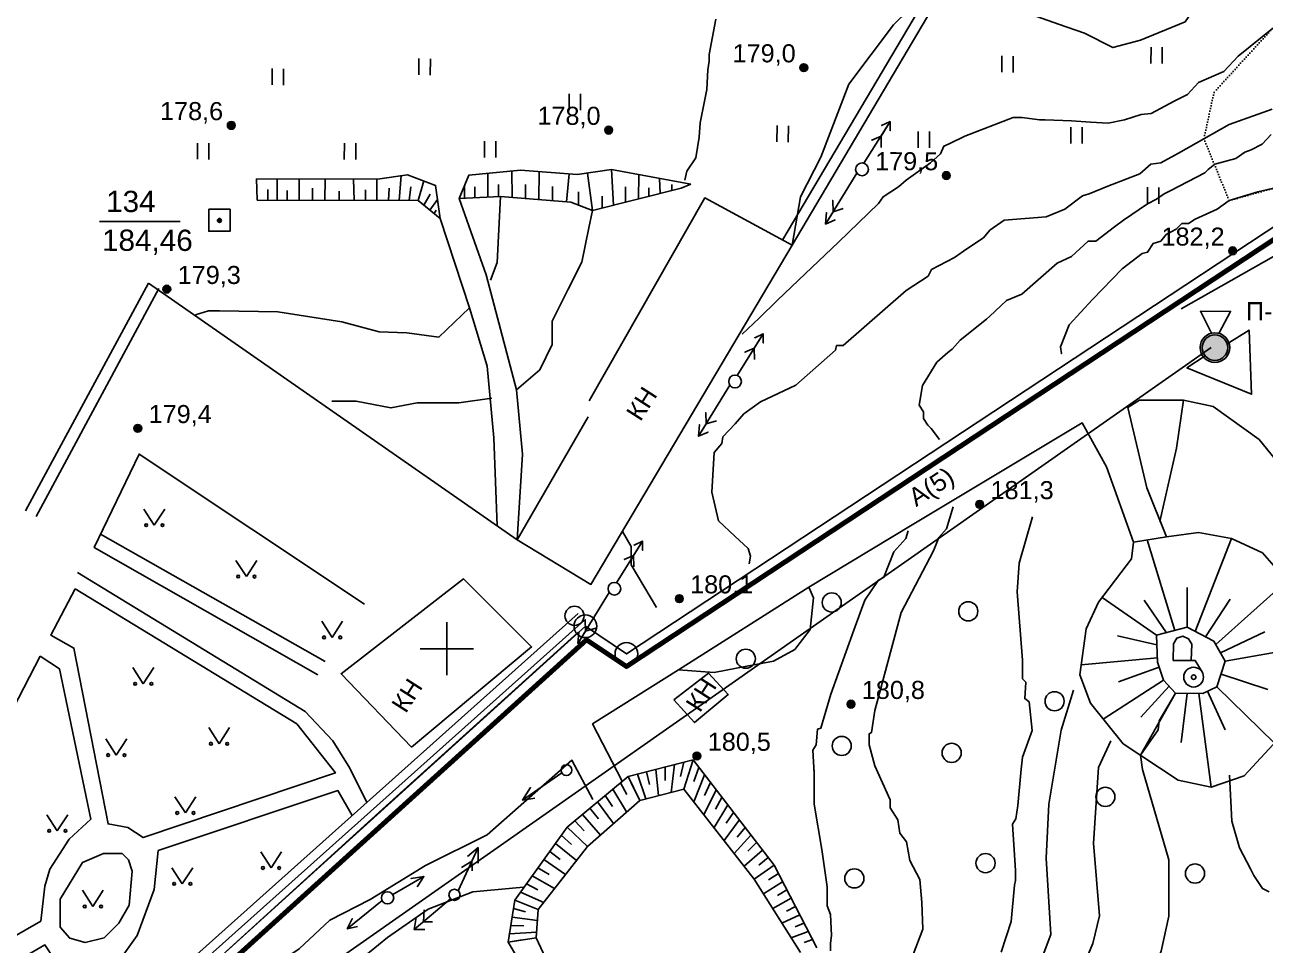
# Model space of a CAD drawing. Header units: millimetres. Extents: x 6243 to 9314, y 4730 to 7085.
# Drawn here: x 6720.6 to 6954, y 6344.2 to 6517.4 of the extents above; entities that cross this region are included whole.
import ezdxf

# ---------------------------------------------------------------- set-up
doc = ezdxf.new("R2010")
doc.units = ezdxf.units.MM
doc.header["$LTSCALE"] = 0.7
doc.linetypes.add('ACAD_ISO07W100', pattern=[3, 0, -3])
for name, color, linetype in [('відм', 14, 'Continuous'), ('горизонталі', 22, 'Continuous'), ('горный отвод', 7, 'Continuous'), ('дерево', 7, 'Continuous'), ('кущ', 7, 'Continuous'), ('Откос', 7, 'Continuous'), ('чорн', 255, 'Continuous')]:
    doc.layers.add(name, color=color, linetype=linetype)
doc.styles.get("Standard").update_dxf_attribs({"font": 'arial.ttf'})

msp = doc.modelspace()

# ---------------------------------------------------------------- hatches: boundary and pattern name
at = {"layer": 'відм', "ltscale": 0.2}
h = msp.add_hatch(color=32, dxfattribs=at)
h.dxf.hatch_style = 1
h.paths.add_polyline_path([(6867.93, 6509.33, 1), (6866.46, 6509.34, 1)])
h = msp.add_hatch(color=32, dxfattribs=at)
h.dxf.hatch_style = 1
h.paths.add_polyline_path([(6760.15, 6498.46, 1), (6758.68, 6498.46, 1)])
h = msp.add_hatch(color=32, dxfattribs=at)
h.dxf.hatch_style = 1
h.paths.add_polyline_path([(6831.19, 6497.57, 1), (6829.72, 6497.57, 1)])
h = msp.add_hatch(color=32, dxfattribs=at)
h.dxf.hatch_style = 1
h.paths.add_polyline_path([(6894.75, 6489.02, 1), (6893.29, 6489.02, 1)])
h = msp.add_hatch(color=32, dxfattribs=at)
h.dxf.hatch_style = 1
h.paths.add_polyline_path([(6948.65, 6474.84, 1), (6947.19, 6474.85, 1)])
h = msp.add_hatch(color=32, dxfattribs=at)
h.dxf.hatch_style = 1
h.paths.add_polyline_path([(6748.03, 6467.64, 1), (6746.56, 6467.64, 1)])
h = msp.add_hatch(color=32, dxfattribs=at)
h.dxf.hatch_style = 1
h.paths.add_polyline_path([(6742.56, 6441.46, 1), (6741.1, 6441.46, 1)])
h = msp.add_hatch(color=32, dxfattribs=at)
h.dxf.hatch_style = 1
h.paths.add_polyline_path([(6901.04, 6427.15, 1), (6899.57, 6427.16, 1)])
h = msp.add_hatch(color=32, dxfattribs=at)
h.dxf.hatch_style = 1
h.paths.add_polyline_path([(6844.48, 6409.41, 1), (6843.02, 6409.41, 1)])
h = msp.add_hatch(color=256, dxfattribs=at)
h.dxf.hatch_style = 1
h.paths.add_polyline_path([(6876.8, 6389.55, 1), (6875.34, 6389.55, 1)])
h = msp.add_hatch(color=256, dxfattribs=at)
h.dxf.hatch_style = 1
h.paths.add_polyline_path([(6847.8, 6379.8, 1), (6846.34, 6379.8, 1)])
at = {"layer": 'чорн', "ltscale": 0.2}
h = msp.add_hatch(color=256, dxfattribs=at)
h.dxf.hatch_style = 1
h.paths.add_polyline_path([(6757.57, 6480.57, 1), (6756.82, 6480.57, 1)])
at = {"layer": 'чорн', "ltscale": 0.2, "transparency": 33554687}
h = msp.add_hatch(color=1, dxfattribs=at)
h.dxf.hatch_style = 1
h.paths.add_polyline_path([(6947.37, 6456.64, 1), (6941.8, 6456.64, 1)])
at = {"layer": 'чорн', "ltscale": 0.2}
h = msp.add_hatch(color=256, dxfattribs=at)
h.dxf.hatch_style = 1
h.paths.add_polyline_path([(6743.67, 6423.22, 1), (6743.14, 6423.22, 1)])
h.paths.add_polyline_path([(6746.21, 6423.22, 1), (6746.74, 6423.22, 1)])
h = msp.add_hatch(color=256, dxfattribs=at)
h.dxf.hatch_style = 1
h.paths.add_polyline_path([(6760.99, 6413.56, 1), (6760.46, 6413.56, 1)])
h.paths.add_polyline_path([(6763.53, 6413.55, 1), (6764.06, 6413.55, 1)])
h = msp.add_hatch(color=256, dxfattribs=at)
h.dxf.hatch_style = 1
h.paths.add_polyline_path([(6777.15, 6402.12, 1), (6776.62, 6402.12, 1)])
h.paths.add_polyline_path([(6779.68, 6402.12, 1), (6780.21, 6402.12, 1)])
h = msp.add_hatch(color=256, dxfattribs=at)
h.dxf.hatch_style = 1
h.paths.add_polyline_path([(6741.59, 6393.39, 1), (6741.06, 6393.39, 1)])
h.paths.add_polyline_path([(6744.12, 6393.38, 1), (6744.65, 6393.38, 1)])
h = msp.add_hatch(color=256, dxfattribs=at)
h.dxf.hatch_style = 1
h.paths.add_polyline_path([(6755.87, 6382.11, 1), (6755.33, 6382.11, 1)])
h.paths.add_polyline_path([(6758.4, 6382.1, 1), (6758.93, 6382.1, 1)])
h = msp.add_hatch(color=256, dxfattribs=at)
h.dxf.hatch_style = 1
h.paths.add_polyline_path([(6736.52, 6379.97, 1), (6735.98, 6379.97, 1)])
h.paths.add_polyline_path([(6739.05, 6379.96, 1), (6739.58, 6379.96, 1)])
h = msp.add_hatch(color=256, dxfattribs=at)
h.dxf.hatch_style = 1
h.paths.add_polyline_path([(6749.53, 6369.07, 1), (6749, 6369.07, 1)])
h.paths.add_polyline_path([(6752.06, 6369.07, 1), (6752.59, 6369.07, 1)])
h = msp.add_hatch(color=256, dxfattribs=at)
h.dxf.hatch_style = 1
h.paths.add_polyline_path([(6725.42, 6365.7, 1), (6724.89, 6365.7, 1)])
h.paths.add_polyline_path([(6727.95, 6365.7, 1), (6728.48, 6365.7, 1)])
h = msp.add_hatch(color=256, dxfattribs=at)
h.dxf.hatch_style = 1
h.paths.add_polyline_path([(6765.65, 6358.73, 1), (6765.12, 6358.73, 1)])
h.paths.add_polyline_path([(6768.18, 6358.72, 1), (6768.72, 6358.72, 1)])
h = msp.add_hatch(color=256, dxfattribs=at)
h.dxf.hatch_style = 1
h.paths.add_polyline_path([(6748.93, 6355.73, 1), (6748.4, 6355.73, 1)])
h.paths.add_polyline_path([(6751.46, 6355.73, 1), (6751.99, 6355.73, 1)])
h = msp.add_hatch(color=256, dxfattribs=at)
h.dxf.hatch_style = 1
h.paths.add_polyline_path([(6732.11, 6351.48, 1), (6731.58, 6351.48, 1)])
h.paths.add_polyline_path([(6734.64, 6351.48, 1), (6735.17, 6351.48, 1)])

# ---------------------------------------------------------------- linework, layer by layer
at = {"color": 1, "ltscale": 0.2, "transparency": 33554687}
for p, q in [((6938.2, 6463.96), (7190.9, 6607.09)), ((6717.4, 6298.06), (6943.9, 6456.64))]:
    msp.add_line(p, q, dxfattribs=at)
at = {"layer": 'відм', "color": 32, "ltscale": 0.2}
for centre in [(6867.19, 6509.33), (6759.42, 6498.46), (6830.45, 6497.57), (6894.02, 6489.02), (6947.92, 6474.85), (6747.3, 6467.64), (6741.83, 6441.46), (6900.3, 6427.16), (6843.75, 6409.41)]:
    msp.add_circle(centre, 0.733, dxfattribs=at)
at = {"layer": 'відм', "color": 7, "ltscale": 0.2}
for centre in [(6876.07, 6389.55), (6847.07, 6379.8)]:
    msp.add_circle(centre, 0.733, dxfattribs=at)
at = {"layer": 'горизонталі', "color": 32}
for points in [[(6864.99, 6475.94), (6866.55, 6485.04), (6870.39, 6492.48), (6875.68, 6506.23), (6884.08, 6517.39), (6886.9, 6520.13), (6893.72, 6522.4), (6900.21, 6521.73), (6905.91, 6520.78), (6915.15, 6517.53), (6920.04, 6515.81), (6925.39, 6513.1), (6930.54, 6514.48), (6939, 6517.96), (6943.77, 6524.89), (6943.78, 6537.99), (6946.33, 6553.43), (6950.98, 6567.57), (6954.23, 6581.71)], [(6844.77, 6488.18), (6845.19, 6489.84), (6846.85, 6492.33), (6847.48, 6496.27), (6847.69, 6498.96), (6848.94, 6505.19), (6849.15, 6508.92), (6849.36, 6510.58), (6849.36, 6511.83), (6850.62, 6518.46)], [(6855.56, 6459.16), (6858.76, 6462.21), (6862.19, 6465.5), (6866.22, 6469.36), (6873.7, 6476.52), (6881.28, 6483.78), (6882.11, 6485.02), (6885.02, 6486.89), (6886.47, 6488.13), (6891.04, 6491.44), (6892.91, 6493.1), (6893.54, 6494.55), (6894.57, 6494.97), (6897.48, 6496.42), (6906.61, 6499.93), (6908.27, 6499.93), (6911.59, 6499.51), (6912.63, 6499.51), (6917.61, 6499.3), (6921.14, 6499.09), (6924.46, 6498.87), (6927.57, 6499.49), (6930.68, 6500.53), (6932.55, 6500.73), (6936.91, 6503.01), (6939.4, 6504.25), (6941.48, 6506.53), (6946.25, 6508.6), (6948.95, 6511.5), (6955.39, 6516.68)], [(6955.38, 6501.54), (6947.28, 6498.64), (6942.5, 6495.95), (6937.73, 6493.26), (6934.41, 6491.39), (6932.54, 6491.19), (6930.46, 6489.32), (6924.44, 6487.05), (6920.91, 6485.6), (6919.67, 6485.19), (6916.35, 6482.7), (6912.82, 6481.25), (6904.93, 6480.64), (6902.23, 6478.77), (6900.99, 6477.32), (6897.87, 6475.25), (6895.59, 6473.6), (6891.23, 6471.32), (6890.6, 6470.07), (6886.45, 6467.38), (6874.61, 6457.02), (6873.37, 6457.02), (6873.16, 6456.19), (6865.68, 6449.56), (6859.04, 6446.46), (6855.92, 6444.18), (6854.26, 6442.31), (6851.98, 6439.83), (6851.77, 6438.58), (6850.31, 6436.92), (6849.89, 6429.45), (6851.13, 6424.06), (6854.24, 6421.15), (6856.72, 6418.87), (6857.14, 6417.41), (6856.92, 6415.94)], [(6892.76, 6439.37), (6891.19, 6441.44), (6890.57, 6442.06), (6889.74, 6443.31), (6889.74, 6444.55), (6888.91, 6445.8), (6889.54, 6449.53), (6892.24, 6453.89), (6894.32, 6455.75), (6895.15, 6456.37), (6896.61, 6458.03), (6901.59, 6461.97), (6902.21, 6462.59), (6905.33, 6465.49), (6908.24, 6466.73), (6914.88, 6472.54), (6917.58, 6473.78), (6920.7, 6476.68), (6922.15, 6476.68), (6925.68, 6479.37), (6927.34, 6480.61), (6931.91, 6483.72), (6933.57, 6484.55), (6935.02, 6485.58), (6936.27, 6486.2), (6942.7, 6489.52), (6943.33, 6490.14), (6944.57, 6491.17), (6948.52, 6492.21), (6950.18, 6493.45), (6951.42, 6493.86), (6953.5, 6494.9), (6955.16, 6496.76)], [(6958.06, 6487.22), (6952.66, 6485.98), (6947.26, 6484.32), (6944.98, 6482.67), (6940.83, 6480.8), (6939.58, 6479.98), (6938.34, 6479.98), (6937.3, 6478.94), (6935.43, 6477.91), (6934.39, 6476.66), (6932.94, 6476.25), (6931.9, 6474.59), (6930.86, 6474.38), (6927.12, 6471.48), (6921.51, 6465.68), (6917.15, 6460.91), (6915.49, 6456.77), (6915.69, 6455.52), (6915.69, 6455.52), (6915.69, 6455.52)], [(6810.12, 6485.11), (6809.48, 6472.66), (6808.23, 6469.35)], [(6813.12, 6448.67), (6817.49, 6452.45), (6819.81, 6457.26), (6819.81, 6461.65), (6822.85, 6467.67), (6825.39, 6472.71), (6826.72, 6479.17), (6827.39, 6482.43)], [(6752.72, 6462.8), (6755.11, 6463.59), (6757.18, 6463.59), (6768.18, 6463.37), (6780.21, 6461.49), (6787.26, 6459.61), (6792.45, 6459.4), (6798.47, 6458.64), (6804.28, 6464.16)], [(6778.33, 6446.55), (6782.93, 6446.55), (6789.48, 6445.3), (6794.43, 6446.26), (6802.26, 6446.25), (6808.5, 6447.11)], [(6895.32, 6426.7), (6894.07, 6422.56), (6892.62, 6420.9), (6891.58, 6418.41), (6885.55, 6406.8), (6880.55, 6388.34), (6879.92, 6384.19), (6879.5, 6383.98), (6879.5, 6381.91), (6880.54, 6377.96), (6883.43, 6371.53), (6883.43, 6370.07), (6884.88, 6367.79), (6885.29, 6365.3), (6886.54, 6363.64), (6887.15, 6360.11), (6889.02, 6356.58), (6889.43, 6352.22), (6889.63, 6347.24), (6887.76, 6342.47)], [(6910.26, 6424.82), (6907.76, 6416.11), (6907.34, 6410.71), (6908.36, 6397.85), (6908.36, 6394.32), (6908.98, 6393.7), (6908.77, 6390.59), (6909.6, 6389.96), (6910.21, 6384.57), (6908.34, 6379.59), (6908.13, 6377.31), (6907.5, 6370.46), (6907.08, 6367.97), (6906.46, 6366.94), (6907.07, 6358.22), (6907.07, 6356.35), (6906.86, 6355.52), (6906.23, 6348.68), (6904.35, 6342.87)], [(6833.07, 6422.02), (6834.69, 6419.22), (6834.69, 6415.76), (6839.45, 6407.72)], [(6886.81, 6422.15), (6886.4, 6420.7), (6884.11, 6418.21), (6882.24, 6413.44), (6881.2, 6412.82), (6878.7, 6409.09), (6878.08, 6407.43), (6876.62, 6403.49), (6872.25, 6391.46), (6870.38, 6385.03), (6869.75, 6384.82), (6869.54, 6381.92), (6868.92, 6380.88), (6869.12, 6376.52), (6869.12, 6377.15), (6869.12, 6376.52), (6869.12, 6370.71), (6870.56, 6362.21), (6871.59, 6355.15), (6871.58, 6351.62), (6872.2, 6349.96), (6872.41, 6346.02), (6872.2, 6344.57), (6872.19, 6343.12)], [(6868.13, 6411.59), (6868.99, 6409.57), (6868.41, 6403.6), (6865.51, 6399.86), (6861.49, 6397.65), (6856.48, 6396.69), (6850.31, 6395.51), (6843.58, 6396)], [(6937.19, 6391.59), (6934.08, 6386.41), (6933.87, 6384.75), (6930.54, 6379.98), (6930.95, 6377.28), (6935.91, 6360.26), (6935.9, 6349.68), (6934.44, 6343.04), (6931.73, 6336.41), (6931.32, 6335.37), (6922.98, 6323.18), (6910.36, 6310.33), (6906.42, 6302.89), (6904.44, 6298.14), (6904.14, 6296.65)], [(6910.57, 6337.88), (6913.7, 6346.18), (6912.84, 6360.56), (6913.31, 6370.72), (6915.61, 6384.63), (6917.95, 6392.21)], [(6892.28, 6294.96), (6892.27, 6296.2), (6892.69, 6302.01), (6893.53, 6309.48), (6894.57, 6312.59), (6894.78, 6314.04), (6896.65, 6316.11), (6898.31, 6318.81), (6900.8, 6321.3), (6903.29, 6323.99), (6911.81, 6330.2), (6912.85, 6331.03), (6916.38, 6334.35), (6919.29, 6337.87), (6919.91, 6339.53), (6920.75, 6342.44), (6921.58, 6344.51), (6922.83, 6349.7), (6921.7, 6363.41), (6922.64, 6377.63), (6924.96, 6382.65)], [(6947.34, 6376.22), (6947.75, 6367.51), (6949.19, 6362.53), (6951.26, 6358.58), (6951.89, 6357.34), (6953.54, 6354.85), (6954.79, 6354.22)], [(6775.25, 6334.61), (6788.8, 6345.64), (6796.51, 6350.95), (6804.88, 6354.24), (6814.43, 6355.11)]]:
    msp.add_lwpolyline(points, dxfattribs=at)
at = {"layer": 'горизонталі', "color": 32, "ltscale": 0.2}
msp.add_lwpolyline([(6934.24, 6423.94), (6937.32, 6437.73), (6938.64, 6446.73)], dxfattribs=at)
at = {"layer": 'горный отвод', "color": 7, "ltscale": 0.2}
for points in [[(6920.99, 5597.24), (6918.57, 5727.75), (6921.2, 5779.95), (6861.62, 5921.06), (6818.67, 5957.18), (6574.79, 6074.63), (6708.61, 6295.21), (6826.26, 6401.67), (6833.8, 6396.61), (7051.54, 6540.28), (7160.22, 6601.81), (7192.29, 6603.48), (7213.58, 6592.73), (7445.46, 6392.76), (7810.88, 6317.34), (7811.33, 6268.71), (8210.3, 6210.63), (8208.53, 6196.59), (8208.57, 6196.32)], [(6920.99, 5597.24), (6918.58, 5727.75), (6921.21, 5779.95), (6861.62, 5921.06), (6818.67, 5957.19), (6574.8, 6074.63), (6708.61, 6295.21), (6826.26, 6401.67), (6833.8, 6396.61), (7051.54, 6540.27), (7160.22, 6601.81), (7192.29, 6603.48), (7213.58, 6592.73), (7445.46, 6392.75), (7810.88, 6317.34), (7811.33, 6268.7), (8210.3, 6210.62), (8208.53, 6196.59), (8208.57, 6196.32)], [(6920.99, 5597.24), (6918.58, 5727.75), (6921.21, 5779.95), (6861.62, 5921.06), (6818.67, 5957.19), (6574.8, 6074.63), (6708.61, 6295.21), (6826.26, 6401.67), (6833.8, 6396.61), (7051.54, 6540.27), (7160.22, 6601.81), (7192.29, 6603.48), (7213.58, 6592.73), (7445.46, 6392.75), (7810.88, 6317.34), (7811.33, 6268.7), (8210.3, 6210.62), (8208.53, 6196.59), (8208.57, 6196.32)], [(6920.99, 5597.24), (6918.58, 5727.75), (6921.21, 5779.95), (6861.62, 5921.06), (6818.67, 5957.19), (6574.8, 6074.63), (6708.62, 6295.21), (6826.26, 6401.67), (6833.8, 6396.61), (7051.54, 6540.27), (7160.22, 6601.81), (7192.29, 6603.48), (7213.58, 6592.73), (7445.46, 6392.75), (7810.87, 6317.34), (7811.33, 6268.7), (8210.29, 6210.62), (8208.53, 6196.59), (8208.57, 6196.32)], [(6918.96, 5598.23), (6916.57, 5727.78), (6919.17, 5779.59), (6859.96, 5919.83), (6817.57, 5955.48), (6571.93, 6073.78), (6707.05, 6296.51), (6826.08, 6404.22), (6833.81, 6399.02), (7050.49, 6541.99)]]:
    msp.add_lwpolyline(points, dxfattribs=at)
at = {"layer": 'горный отвод', "color": 2, "lineweight": 200, "ltscale": 0.2}
msp.add_lwpolyline([(6920.99, 5597.24), (6918.57, 5727.75), (6921.2, 5779.95), (6861.62, 5921.06), (6818.67, 5957.18), (6574.79, 6074.63), (6708.61, 6295.21), (6826.26, 6401.68), (6833.8, 6396.61), (7051.54, 6540.28), (7160.22, 6601.81), (7192.29, 6603.48), (7213.58, 6592.73), (7445.46, 6392.76), (7810.88, 6317.34), (7811.34, 6268.71), (8210.3, 6210.63), (8208.53, 6196.59), (8208.57, 6196.32)], dxfattribs=at)
at = {"layer": 'дерево', "color": 7, "ltscale": 0.2}
for centre in [(6872.45, 6408.69), (6824.03, 6406.18), (6898.15, 6407.02), (6856.27, 6398.1), (6914.4, 6390.1), (6874.33, 6381.69), (6895.02, 6380.38), (6923.96, 6372.1), (6901.4, 6359.64), (6876.7, 6356.76), (6940.83, 6357.68)]:
    msp.add_circle(centre, 1.8, dxfattribs=at)
at = {"layer": 'кущ', "ltscale": 0.2}
for centre in [(6826.08, 6404.22), (6833.81, 6399.02)]:
    msp.add_circle(centre, 2.14, dxfattribs=at)
at = {"layer": 'Откос', "color": 7, "ltscale": 0.2}
for p, q in [((6846.34, 6379.07), (6844.59, 6373.56)), ((6846.34, 6379.07), (6844.59, 6373.56)), ((6837.6, 6376.83), (6838.14, 6374.44)), ((6839.35, 6377.28), (6839.85, 6372.35)), ((6841.1, 6377.73), (6841.07, 6375.19)), ((6842.84, 6378.17), (6842.22, 6372.95)), ((6844.59, 6378.62), (6844, 6375.94)), ((6847.43, 6377.66), (6846.48, 6375)), ((6832.68, 6374.74), (6833.87, 6372.54)), ((6834.11, 6375.93), (6836.3, 6371.44)), ((6834.11, 6375.93), (6835.2, 6373.68)), ((6835.86, 6376.38), (6837.48, 6371.74)), ((6848.52, 6376.24), (6846.49, 6371.14)), ((6849.61, 6374.83), (6848.52, 6372.38)), ((6829.81, 6372.36), (6831.21, 6370.27)), ((6831.24, 6373.55), (6833.84, 6369.26)), ((6850.7, 6373.41), (6848.39, 6368.73)), ((6851.79, 6372), (6850.56, 6369.76)), ((6826.94, 6369.98), (6828.55, 6367.99)), ((6828.38, 6371.17), (6831.38, 6367.09)), ((6852.88, 6370.58), (6850.29, 6366.31)), ((6824.08, 6367.6), (6825.88, 6365.71)), ((6825.51, 6368.79), (6828.92, 6364.91)), ((6855.05, 6367.75), (6852.18, 6363.89)), ((6853.97, 6369.16), (6852.6, 6367.13)), ((6821.55, 6364.88), (6823.49, 6363.15)), ((6822.64, 6366.41), (6826.46, 6362.74)), ((6822.64, 6366.41), (6826.46, 6362.74)), ((6857.23, 6364.92), (6854.08, 6361.47)), ((6856.14, 6366.33), (6854.64, 6364.51)), ((6820.45, 6363.35), (6824.4, 6360.11)), ((6858.32, 6363.5), (6856.68, 6361.88)), ((6818.26, 6360.29), (6822.35, 6357.49)), ((6819.36, 6361.82), (6821.36, 6360.31)), ((6859.41, 6362.09), (6855.98, 6359.06)), ((6860.5, 6360.67), (6858.71, 6359.26)), ((6817.16, 6358.76), (6819.24, 6357.47)), ((6861.59, 6359.26), (6857.87, 6356.64)), ((6861.59, 6359.26), (6857.87, 6356.64)), ((6814.97, 6355.71), (6817.12, 6354.63)), ((6816.07, 6357.23), (6820.29, 6354.87)), ((6863.2, 6356.14), (6859.61, 6353.88)), ((6862.4, 6357.7), (6860.57, 6356.48)), ((6813.87, 6354.18), (6818.24, 6352.25)), ((6864, 6354.59), (6862.24, 6353.54)), ((6812.53, 6351.07), (6814.83, 6350.47)), ((6812.78, 6352.65), (6814.99, 6351.79)), ((6812.78, 6352.65), (6817.21, 6350.94)), ((6864.81, 6353.03), (6861.35, 6351.12)), ((6865.61, 6351.47), (6863.91, 6350.61)), ((6812.29, 6349.49), (6817.06, 6348.81)), ((6866.42, 6349.92), (6863.08, 6348.36)), ((6811.81, 6346.33), (6816.9, 6346.67)), ((6812.05, 6347.91), (6814.51, 6347.83)), ((6868.02, 6346.8), (6864.82, 6345.6)), ((6867.22, 6348.36), (6865.59, 6347.67)), ((6811.56, 6344.75), (6816.83, 6345.6)), ((6811.56, 6344.75), (6814.2, 6345.18)), ((6868.83, 6345.25), (6867.26, 6344.73))]:
    msp.add_line(p, q, dxfattribs=at)
at = {"layer": 'чорн', "color": 7, "ltscale": 0.2}
for p, q in [((6734.64, 6480.39), (6749.83, 6480.37)), ((6846.34, 6379.07), (6834.11, 6375.93)), ((6861.59, 6359.26), (6846.34, 6379.07)), ((6834.11, 6375.93), (6822.64, 6366.41)), ((6844.59, 6373.56), (6836.3, 6371.44)), ((6857.87, 6356.64), (6844.59, 6373.56)), ((6836.3, 6371.44), (6826.46, 6362.74)), ((6822.64, 6366.41), (6812.78, 6352.65)), ((6826.46, 6362.74), (6817.21, 6350.94)), ((6869.63, 6343.69), (6861.59, 6359.26)), ((6866.56, 6342.84), (6857.87, 6356.64)), ((6812.78, 6352.65), (6811.56, 6344.75)), ((6817.21, 6350.94), (6816.83, 6345.6)), ((6811.56, 6344.75), (6821.8, 6327.76)), ((6816.83, 6345.6), (6824.36, 6329.44))]:
    msp.add_line(p, q, dxfattribs=at)
at = {"layer": 'чорн', "color": 7, "ltscale": 0.2, "transparency": 33554687}
for p, q in [((6799.99, 6404.99), (6799.99, 6394.99)), ((6794.99, 6399.99), (6804.99, 6399.99)), ((6794.99, 6399.99), (6799.99, 6399.99))]:
    msp.add_line(p, q, dxfattribs=at)
at = {"layer": 'чорн', "ltscale": 0.2, "transparency": 33554687}
msp.add_line((6794.99, 6399.99), (6794.99, 6399.99), dxfattribs=at)
at = {"layer": 'чорн', "color": 7}
for points in [[(6824.41, 6578.42), (6920.95, 6604.66), (6931.11, 6587.72), (6864.99, 6475.94)], [(6824.93, 6576.5), (6920.02, 6602.34), (6928.8, 6587.71), (6863.27, 6476.96)], [(6813.22, 6420.5), (6814.25, 6436.6), (6813.12, 6448.67), (6807.38, 6470.33), (6802.35, 6484.71), (6810.12, 6485.11), (6823.33, 6484.02), (6827.39, 6482.43), (6844.14, 6486.67), (6845.94, 6487.4)], [(6809.45, 6423.12), (6808.86, 6439.65), (6807.58, 6453.18), (6804.28, 6464.16), (6798.77, 6480.92), (6794.62, 6484.33), (6764.31, 6484.37)], [(6864.99, 6475.94), (6848.55, 6484.82), (6826.81, 6446.63)], [(6813.22, 6420.5), (6827.12, 6412.08), (6864.99, 6475.94)], [(6743.85, 6468.8), (6720.72, 6425.94)], [(6745.8, 6467.75), (6722.67, 6424.88)], [(6826.63, 6443.64), (6813.22, 6420.5), (6743.85, 6468.8)], [(6935.47, 6421.05), (6931.74, 6430.25), (6928.17, 6445.39), (6930.4, 6446.74), (6938.64, 6446.73), (6944.26, 6445.58), (6952.91, 6439.33), (6966.93, 6422.18)], [(6832.99, 6375.03), (6827.43, 6385.82), (6843.58, 6396), (6868.13, 6411.59), (6887.6, 6423.28), (6919.62, 6442.49), (6924.18, 6434.21), (6929.24, 6420.05)], [(6784.49, 6408.37), (6742.07, 6436.6), (6733.64, 6419.06), (6775.74, 6395.06)], [(6777.08, 6397.56), (6734.83, 6421.54)], [(6784.92, 6371.05), (6781.73, 6377.5), (6778.53, 6382.65), (6773.35, 6388.2), (6730.47, 6414.32)], [(6730.01, 6411.28), (6725.47, 6402.51), (6729.81, 6400.09), (6736.24, 6367.01), (6739.97, 6366.31), (6742.86, 6364.45), (6779.02, 6376.61), (6771.76, 6385.82), (6730.01, 6411.28)], [(6559.76, 6118.7), (6589.14, 6104.54), (6629.11, 6171.02), (6680.83, 6256.2), (6703.8, 6296.25), (6825.89, 6405.34)], [(6560.51, 6120.25), (6588.47, 6106.78), (6627.63, 6171.91), (6679.34, 6257.08), (6702.44, 6297.35), (6824.74, 6406.63)], [(6591.36, 6103.32), (6707.05, 6296.51), (6739.42, 6325.66), (6786.59, 6368.58), (6824.69, 6403.08)], [(6723.48, 6398.61), (6727.07, 6396.23), (6732.97, 6367.88), (6728.91, 6364.15), (6725.29, 6358.52), (6724.3, 6355.32), (6723.6, 6348.74), (6701.22, 6335.94), (6693.4, 6339.88), (6713.22, 6378.9), (6723.48, 6398.61)], [(6683.91, 6243.79), (6699.43, 6267.11), (6713.36, 6287.39), (6735.27, 6311.41), (6748.77, 6323.77), (6766.22, 6339.49), (6772.2, 6343.5), (6777.96, 6348.93), (6785.57, 6352.82), (6795.97, 6359.17), (6807.62, 6364.93), (6823.53, 6378.99), (6827.48, 6371.58)], [(6717.27, 6310.61), (6710.09, 6312.37), (6685.79, 6325.07), (6690.76, 6335.35), (6700.77, 6330.57), (6724.34, 6344.26), (6726.17, 6341.48), (6728.46, 6340.43), (6731.13, 6340.43), (6727.66, 6326.84), (6731.86, 6326.83), (6734.7, 6339.45), (6738.13, 6341.03), (6741.74, 6346.02), (6744.91, 6354.66), (6745.67, 6361.99), (6779.49, 6373.28), (6782.17, 6368.59)], [(6738.87, 6361.44), (6735.39, 6361.44), (6731.4, 6359.73), (6727.21, 6352.86), (6727.2, 6347.6), (6729.03, 6345.49), (6731.9, 6344.7), (6735.51, 6345.6), (6738.24, 6348.35), (6740.18, 6351.73), (6740.76, 6358.14), (6740.05, 6360.25), (6738.87, 6361.44)]]:
    msp.add_lwpolyline(points, dxfattribs=at)
at = {"layer": 'чорн', "color": 7, "linetype": 'ACAD_ISO07W100', "ltscale": 0.2}
msp.add_lwpolyline([(6975.16, 6524.72), (6955.39, 6516.68), (6944.41, 6504.67), (6942.5, 6495.95), (6947.26, 6484.32), (6974.55, 6491.87), (6976.13, 6506.7), (6986.72, 6513.95), (6975.16, 6524.72), (6975.17, 6533.28), (6959.35, 6546.88), (6944.26, 6553.55), (6952.9, 6560.39), (6966.95, 6577.78), (6973.74, 6583.49), (6955.27, 6600.64), (6927.44, 6572.04)], dxfattribs=at)
at = {"layer": 'чорн', "color": 7, "ltscale": 0.2}
for points in [[(6932.55, 6513.21), (6932.54, 6510.14)], [(6934.68, 6513.18), (6934.68, 6510.11)], [(6794.76, 6511.03), (6794.76, 6507.96)], [(6796.9, 6511), (6796.89, 6507.93)], [(6904.48, 6511.54), (6904.47, 6508.47)], [(6906.61, 6511.51), (6906.61, 6508.44)], [(6767.12, 6509.15), (6767.11, 6506.08)], [(6769.25, 6509.12), (6769.25, 6506.05)], [(6823.03, 6504.42), (6823.03, 6501.34)], [(6825.17, 6504.38), (6825.16, 6501.31)], [(6862.15, 6498.42), (6862.14, 6495.35)], [(6864.29, 6498.39), (6864.28, 6495.32)], [(6878.51, 6491.33), (6883.42, 6499.17), (6881.84, 6498.42), (6883.42, 6499.17), (6883.45, 6497.45), (6883.42, 6499.17), (6881.73, 6496.46), (6879.99, 6495.7), (6881.73, 6496.46), (6881.78, 6494.32)], [(6917.43, 6498.14), (6917.43, 6495.07)], [(6919.57, 6498.11), (6919.56, 6495.04)], [(6807.07, 6495.51), (6807.07, 6492.44)], [(6809.21, 6495.48), (6809.21, 6492.41)], [(6888.73, 6497.33), (6888.72, 6494.26)], [(6890.86, 6497.3), (6890.86, 6494.23)], [(6753.07, 6495.15), (6753.06, 6492.08)], [(6755.2, 6495.12), (6755.2, 6492.05)], [(6780.71, 6495.12), (6780.7, 6492.05)], [(6782.84, 6495.09), (6782.84, 6492.02)], [(6764.15, 6488.4), (6786.93, 6488.37), (6792.58, 6489.19), (6797.88, 6487.17), (6798.77, 6480.92)], [(6791.04, 6484.34), (6791.41, 6489.02)], [(6802.35, 6484.71), (6804.17, 6489.1), (6813.86, 6490.03), (6824.52, 6489.2), (6831.01, 6490.14), (6845.94, 6487.4)], [(6807.74, 6484.99), (6807.74, 6489.44)], [(6812.28, 6484.93), (6812.23, 6489.88)], [(6817.31, 6484.52), (6817.39, 6489.76)], [(6822.5, 6484.09), (6823.02, 6489.32)], [(6827.39, 6482.43), (6826.49, 6489.48)], [(6831.36, 6483.44), (6831.01, 6490.14)], [(6836.09, 6484.64), (6836.16, 6489.19)], [(6840.17, 6485.67), (6840.06, 6488.48)], [(6877.18, 6489.49), (6871.28, 6479.9), (6871.45, 6482.06), (6871.28, 6479.9), (6873.08, 6480.68), (6871.28, 6479.9), (6872.7, 6482.21), (6872.64, 6484.34), (6872.7, 6482.21), (6874.63, 6482.8)], [(6764.31, 6484.37), (6764.15, 6488.4)], [(6766.33, 6484.37), (6766.33, 6486.41)], [(6768.09, 6484.36), (6768.07, 6488.39)], [(6769.95, 6484.36), (6769.95, 6486.23)], [(6772.18, 6484.36), (6772.19, 6488.39)], [(6774.72, 6484.36), (6774.72, 6486.65)], [(6777.03, 6484.35), (6777.11, 6488.38)], [(6782.56, 6484.35), (6782.44, 6488.38)], [(6784.67, 6484.34), (6784.68, 6486.36)], [(6786.81, 6484.34), (6786.81, 6488.37)], [(6789.03, 6484.34), (6789.14, 6486.65)], [(6792.88, 6484.33), (6793.23, 6486.93)], [(6794.62, 6484.33), (6795.69, 6488)], [(6803.35, 6484.76), (6803.3, 6486.99)], [(6805.24, 6484.86), (6805.24, 6486.93)], [(6809.75, 6485.09), (6809.75, 6487.35)], [(6814.8, 6484.72), (6814.8, 6487.31)], [(6819.87, 6484.31), (6819.88, 6486.99)], [(6833.65, 6484.02), (6833.66, 6486.89)], [(6838.05, 6485.13), (6838.05, 6486.73)], [(6842.33, 6486.22), (6842.33, 6487.32)], [(6931.91, 6486.82), (6931.91, 6483.75)], [(6934.05, 6486.79), (6934.05, 6483.72)], [(6779.75, 6484.35), (6779.75, 6486.09)], [(6795.68, 6483.46), (6796.84, 6485.54)], [(6796.81, 6482.53), (6798.26, 6484.49)], [(6824.77, 6483.46), (6824.77, 6485.96)], [(6829.26, 6482.91), (6829.26, 6485.12)], [(6797.6, 6481.88), (6798.02, 6482.52)], [(6854.62, 6451.41), (6859.53, 6459.25), (6857.95, 6458.5), (6859.53, 6459.25), (6859.56, 6457.53), (6859.53, 6459.25), (6857.84, 6456.54), (6856.1, 6455.78), (6857.84, 6456.54), (6857.89, 6454.4)], [(6946.87, 6457.37), (6951.04, 6459.92), (6951.49, 6447.87), (6939.31, 6452.81), (6942.77, 6455.07)], [(6853.29, 6449.57), (6847.39, 6439.98), (6847.56, 6442.14), (6847.39, 6439.98), (6849.19, 6440.76), (6847.39, 6439.98), (6848.81, 6442.29), (6848.75, 6444.42), (6848.81, 6442.29), (6850.74, 6442.89)], [(6742.98, 6426.26), (6744.94, 6423.22)], [(6746.91, 6426.26), (6744.94, 6423.22)], [(6929.24, 6420.05), (6928.87, 6416.89), (6922.64, 6408.72), (6920.34, 6403.71), (6919.16, 6395.04), (6921.17, 6389.72), (6927.28, 6382.09), (6937.65, 6375.22), (6943.88, 6373.94), (6950.1, 6376.06), (6957.88, 6384.5), (6961.19, 6391.48), (6960.62, 6402.17), (6960.43, 6404.31), (6960.43, 6407.23), (6957.49, 6413.51), (6953.51, 6418.03), (6947.71, 6420.71), (6941.48, 6421.84), (6935.47, 6421.05), (6929.24, 6420.05)], [(6831.91, 6412.41), (6836.82, 6420.24), (6835.24, 6419.5), (6836.82, 6420.24), (6836.85, 6418.52), (6836.82, 6420.24), (6835.12, 6417.54), (6833.39, 6416.77), (6835.12, 6417.54), (6835.18, 6415.39)], [(6931.83, 6420.47), (6937.01, 6403.42)], [(6940.86, 6403.25), (6947.71, 6420.71)], [(6760.3, 6416.6), (6762.26, 6413.56)], [(6764.23, 6416.6), (6762.26, 6413.56)], [(6793.38, 6381.43), (6780.08, 6395.27), (6803.12, 6413.11), (6815.95, 6400.32), (6793.38, 6381.43)], [(6939.34, 6404.04), (6939.35, 6411.52)], [(6944.73, 6400.79), (6957.92, 6412.59)], [(6830.58, 6410.57), (6824.68, 6400.97), (6824.85, 6403.13), (6824.68, 6400.97), (6826.48, 6401.75), (6824.68, 6400.97), (6826.1, 6403.28), (6826.04, 6405.42), (6826.1, 6403.28), (6828.03, 6403.88)], [(6933.61, 6402.51), (6923.35, 6409.64)], [(6935.45, 6403), (6931.25, 6409.11)], [(6942.82, 6402.22), (6947.43, 6409.33)], [(6776.45, 6405.17), (6778.41, 6402.12)], [(6780.38, 6405.16), (6778.41, 6402.12)], [(6933.67, 6400.71), (6926.24, 6402.42)], [(6933.61, 6402.51), (6939.34, 6404.04), (6944.38, 6401.4), (6946.52, 6397.64), (6944.93, 6392.79), (6942.33, 6391.58), (6937.19, 6391.59), (6934.9, 6394.06), (6933.78, 6397.46), (6933.61, 6402.51)], [(6940.86, 6397.77), (6936.75, 6397.77), (6936.76, 6400.92), (6937.44, 6401.98), (6938.51, 6402.37), (6939.63, 6401.84), (6940.23, 6400.86), (6940.1, 6397.77)], [(6945.65, 6399.18), (6953.97, 6403.14)], [(6946.52, 6397.64), (6960.72, 6400.17)], [(6933.76, 6398.25), (6919.42, 6396.97)], [(6940.86, 6397.77), (6942.23, 6395.48)], [(6740.89, 6396.43), (6742.86, 6393.39)], [(6744.82, 6396.43), (6742.86, 6393.39)], [(6842.76, 6390.36), (6846.63, 6386.07), (6852.98, 6391.37), (6849.27, 6395.4), (6842.76, 6390.36)], [(6934.1, 6396.51), (6926.44, 6393.74)], [(6945.73, 6395.22), (6954.54, 6392.28)], [(6934.9, 6394.06), (6923.56, 6386.75)], [(6935.97, 6392.91), (6930.63, 6387.09)], [(6944.93, 6392.79), (6955.8, 6382.24)], [(6937.19, 6391.59), (6930.54, 6379.98)], [(6939.37, 6391.58), (6938.24, 6382.35)], [(6941.55, 6391.58), (6943.88, 6373.94)], [(6943.17, 6391.97), (6946.49, 6384.73)], [(6755.17, 6385.15), (6757.13, 6382.11)], [(6759.1, 6385.15), (6757.13, 6382.11)], [(6735.82, 6383.01), (6737.78, 6379.97)], [(6739.75, 6383.01), (6737.78, 6379.97)], [(6821.62, 6376.64), (6814.27, 6371.49), (6815.76, 6373.86), (6814.27, 6371.49), (6816.58, 6371.87)], [(6748.83, 6372.12), (6750.79, 6369.07)], [(6752.76, 6372.11), (6750.79, 6369.07)], [(6724.72, 6368.75), (6726.68, 6365.7)], [(6728.65, 6368.74), (6726.68, 6365.7)], [(6802.16, 6354.44), (6805.88, 6362.56), (6805.88, 6359.67), (6805.88, 6362.56), (6803.86, 6360.9)], [(6764.96, 6361.77), (6766.92, 6358.73)], [(6768.89, 6361.77), (6766.92, 6358.73)], [(6748.23, 6358.78), (6750.2, 6355.74)], [(6752.17, 6358.78), (6750.2, 6355.74)], [(6804.78, 6358.19), (6804.72, 6360.03), (6802.78, 6358.83)], [(6789.81, 6353.73), (6795.7, 6357.11), (6793.26, 6356.72), (6795.7, 6357.11), (6794.4, 6355.15)], [(6731.41, 6354.53), (6733.37, 6351.48)], [(6735.34, 6354.52), (6733.37, 6351.48)], [(6787.82, 6352.58), (6781.27, 6347.29), (6782.19, 6349.18), (6781.27, 6347.29), (6783.19, 6347.72)], [(6800.68, 6352.94), (6793.84, 6347.15), (6794.25, 6349.39), (6793.84, 6347.15), (6795.89, 6347.14)], [(6795.73, 6350.85), (6795.58, 6348.62), (6797.31, 6348.62)]]:
    msp.add_lwpolyline(points, dxfattribs=at)
msp.add_lwpolyline([(6755.19, 6482.68), (6759.21, 6482.68), (6759.21, 6478.53), (6755.18, 6478.53)], close=True, dxfattribs=at)
at = {"layer": 'чорн', "color": 7, "ltscale": 0.2, "transparency": 33554687}
msp.add_lwpolyline([(6945.32, 6459.33), (6947.53, 6463.47), (6941.86, 6463.48), (6943.95, 6459.35)], dxfattribs=at)
at = {"layer": 'чорн', "color": 7, "ltscale": 0.2}
for centre, radius in [((6878.15, 6490.19), 1.2), ((6757.2, 6480.57), 0.373), ((6944.58, 6456.64), 2.4), ((6854.26, 6450.27), 1.2), ((6743.41, 6423.22), 0.266), ((6746.47, 6423.22), 0.266), ((6760.73, 6413.56), 0.266), ((6763.79, 6413.55), 0.266), ((6831.55, 6411.27), 1.2), ((6776.88, 6402.12), 0.266), ((6779.95, 6402.12), 0.266), ((6940.57, 6394.64), 1.86), ((6940.57, 6394.64), 0.422), ((6741.32, 6393.39), 0.266), ((6744.39, 6393.38), 0.266), ((6755.6, 6382.11), 0.266), ((6758.66, 6382.1), 0.266), ((6736.25, 6379.97), 0.266), ((6739.31, 6379.96), 0.266), ((6822.51, 6377.14), 1.02), ((6749.26, 6369.07), 0.266), ((6752.33, 6369.07), 0.266), ((6725.15, 6365.7), 0.266), ((6728.22, 6365.7), 0.266), ((6765.39, 6358.73), 0.266), ((6768.45, 6358.72), 0.266), ((6748.66, 6355.73), 0.266), ((6751.73, 6355.73), 0.266), ((6788.85, 6353.1), 1.15), ((6801.44, 6353.67), 1.05), ((6731.84, 6351.48), 0.266), ((6734.91, 6351.48), 0.266)]:
    msp.add_circle(centre, radius, dxfattribs=at)
at = {"layer": 'чорн', "color": 7, "ltscale": 0.2, "transparency": 33554687}
msp.add_circle((6944.58, 6456.64), 2.79, dxfattribs=at)

# ---------------------------------------------------------------- texts
at = {"color": 1, "ltscale": 0.2, "transparency": 33554687, "insert": (6950.43, 6465.21), "char_height": 3.4, "attachment_point": 1}
msp.add_mtext_dynamic_manual_height_columns('П-10', width=29.6861, gutter_width=12.5, heights=[0], dxfattribs=at)
at = {"layer": 'чорн', "color": 32, "ltscale": 0.2, "char_height": 3.4, "attachment_point": 1, "rotation": 359.9325}
for s, insert in [('179,0', (6853.79, 6513.74)), ('178,6', (6746.01, 6502.86)), ('178,0', (6817.05, 6501.98)), ('179,5', (6880.61, 6493.43)), ('182,2', (6934.52, 6479.25)), ('179,3', (6749.34, 6472.03)), ('179,4', (6743.87, 6445.85)), ('181,3', (6902.35, 6431.54)), ('180,1', (6845.79, 6413.8))]:
    msp.add_mtext_dynamic_manual_height_columns(s, width=2.4374, gutter_width=12.5, heights=[0], dxfattribs=dict(at, insert=insert))
at = {"layer": 'чорн', "color": 7, "ltscale": 0.2, "attachment_point": 1}
for s, width, insert, char_height, rotation in [('134', 1.2254, (6735.87, 6486.16), 4, 359.9325), ('184,46', 1.2254, (6735.09, 6478.86), 4, 359.9325), ('КН', 0.366, (6833.57, 6444.41), 3.4, 57.4334), ('А(5)', 0.366, (6886.49, 6429.47), 3.4, 32.9222), ('КН', 0.366, (6789.4, 6389.49), 3.4, 57.4334), ('КН', 0.366, (6844.77, 6389.63), 3.4, 57.4334), ('180,8', 2.4374, (6878.11, 6393.94), 3.4, 359.9325), ('180,5', 2.4374, (6849.11, 6384.19), 3.4, 359.9325)]:
    msp.add_mtext_dynamic_manual_height_columns(s, width=width, gutter_width=12.5, heights=[0], dxfattribs=dict(at, insert=insert, char_height=char_height, rotation=rotation))

doc.saveas('drawing.dxf')
